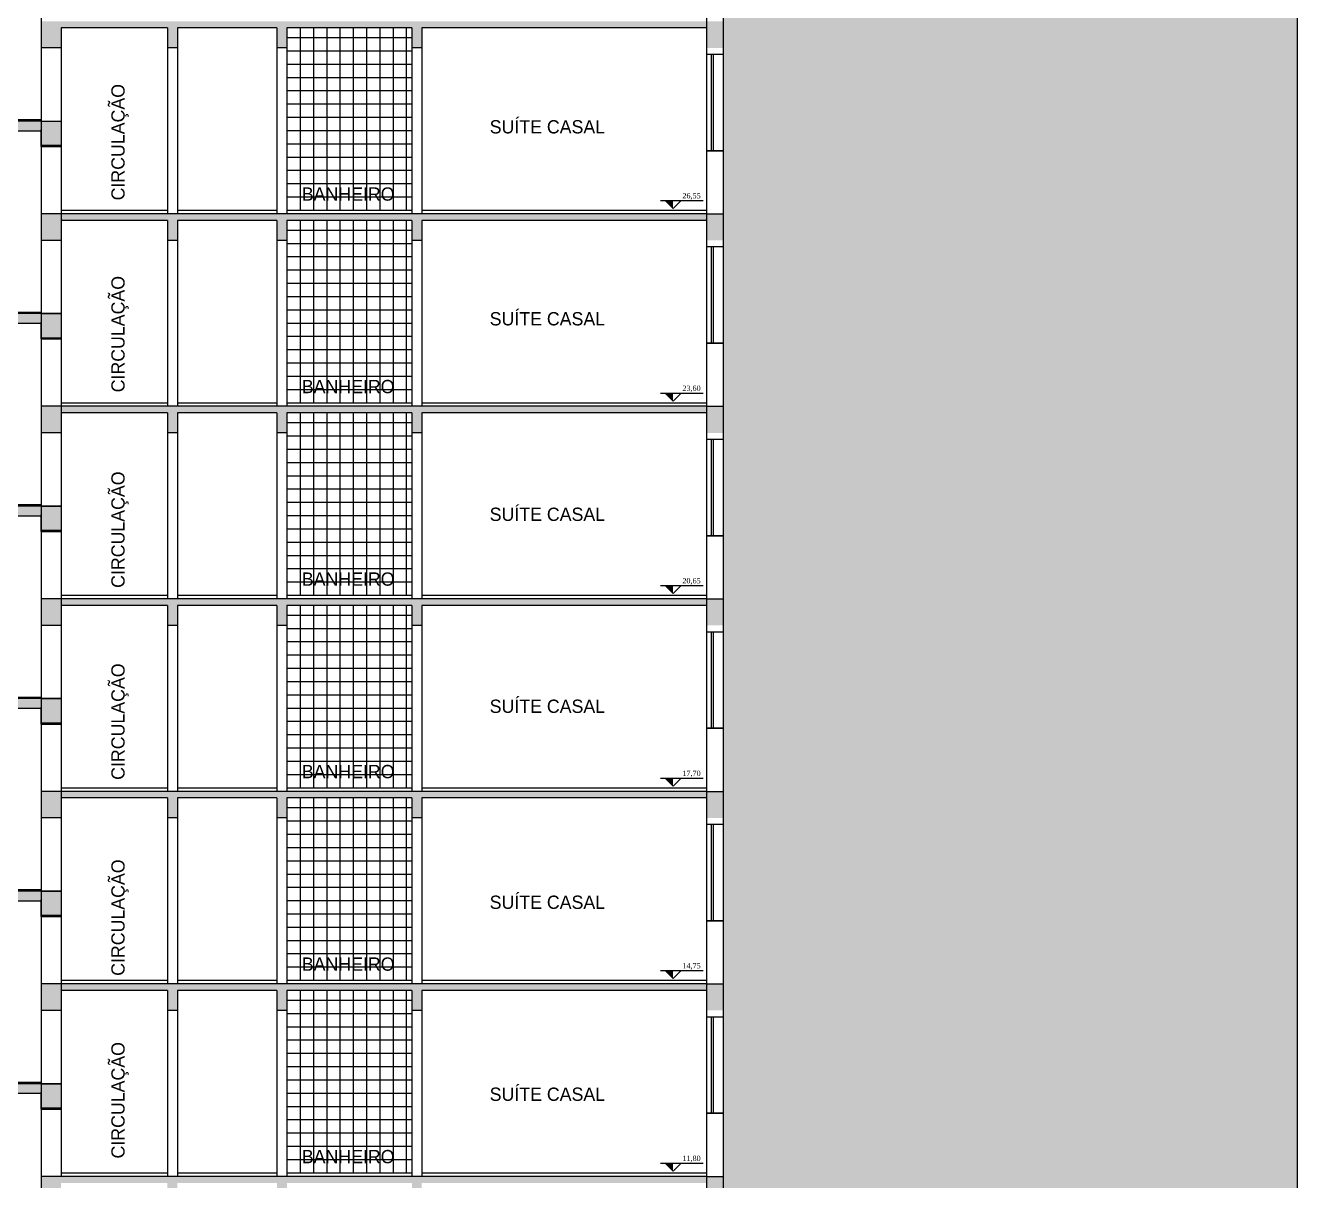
# Model space of a CAD drawing. Header units: millimetres. Extents: x 935 to 1399, y 512 to 900.
# Drawn here: x 1010.44 to 1029.61, y 725.81 to 743.21 of the extents above; entities that cross this region are included whole.
import ezdxf

# ---------------------------------------------------------------- set-up
doc = ezdxf.new("R2010")
doc.units = ezdxf.units.MM
for name, color, linetype in [('COR2', 2, 'Continuous'), ('MOBIL', 7, 'Continuous'), ('Parede', 6, 'Continuous')]:
    doc.layers.add(name, color=color, linetype=linetype)

msp = doc.modelspace()

# ---------------------------------------------------------------- hatches: boundary and pattern name
for color, points in [(254, [(1029.60803, 754.67964), (1020.95293, 754.67964), (1020.95293, 747.41804), (1020.95293, 747.34261), (1020.95293, 744.79747), (1020.95293, 744.21804), (1020.95293, 742.56804), (1020.95293, 741.31804), (1020.95293, 739.41804), (1020.95293, 738.41804), (1020.95293, 738.31804), (1029.60803, 738.31804)]), (3, [(1020.95293, 743.26804), (1020.70293, 743.26804), (1020.70293, 742.86804), (1020.95293, 742.86804)]), (3, [(1010.20102, 741.61444), (1010.67561, 741.61444), (1010.67561, 741.63261), (1010.67561, 741.76444), (1009.50749, 741.76444), (1009.50749, 741.58444), (1009.20749, 741.58444), (1009.20749, 741.40444), (1008.90749, 741.40444), (1008.90749, 741.22444), (1008.60749, 741.22444), (1008.60749, 741.04444), (1008.30749, 741.04444), (1008.30749, 740.86261), (1008.00749, 740.86261), (1008.00749, 740.68261), (1007.70929, 740.68261), (1007.70929, 740.50261), (1007.38749, 740.50261), (1007.38749, 740.35944), (1007.3965, 740.35944), (1007.3965, 740.34261), (1008.01005, 740.34261)]), (3, [(1010.67561, 741.38261), (1010.97561, 741.38261), (1010.97561, 741.76444), (1010.67561, 741.76444)]), (3, [(1020.95293, 740.36804), (1020.70293, 740.36804), (1020.70293, 739.96804), (1020.95293, 739.96804)]), (3, [(1010.20102, 738.71444), (1010.67561, 738.71444), (1010.67561, 738.86444), (1009.50749, 738.86444), (1009.50749, 738.68444), (1009.20749, 738.68444), (1009.20749, 738.50444), (1008.90749, 738.50444), (1008.90749, 738.32444), (1008.60749, 738.32444), (1008.60749, 738.14444), (1008.30749, 738.14444), (1008.30749, 737.96261), (1008.00749, 737.96261), (1008.00749, 737.78261), (1007.70929, 737.78261), (1007.70929, 737.60261), (1007.38749, 737.60261), (1007.38749, 737.45944), (1007.3965, 737.45944), (1007.3965, 737.44261), (1008.01005, 737.44261)]), (3, [(1010.67561, 738.48261), (1010.97561, 738.48261), (1010.97561, 738.86444), (1010.67561, 738.86444)]), (3, [(1020.95293, 737.46804), (1020.70293, 737.46804), (1020.70293, 737.06804), (1020.95293, 737.06804)]), (3, [(1010.20102, 735.81444), (1010.67561, 735.81444), (1010.67561, 735.96444), (1009.50749, 735.96444), (1009.50749, 735.78444), (1009.20749, 735.78444), (1009.20749, 735.60444), (1008.90749, 735.60444), (1008.90749, 735.42444), (1008.60749, 735.42444), (1008.60749, 735.24444), (1008.30749, 735.24444), (1008.30749, 735.06261), (1008.00749, 735.06261), (1008.00749, 734.88261), (1007.70929, 734.88261), (1007.70929, 734.70261), (1007.38749, 734.70261), (1007.38749, 734.55944), (1007.3965, 734.55944), (1007.3965, 734.54261), (1008.01005, 734.54261)]), (3, [(1010.67561, 735.58261), (1010.97561, 735.58261), (1010.97561, 735.96444), (1010.67561, 735.96444)]), (3, [(1020.95293, 734.56804), (1020.70293, 734.56804), (1020.70293, 734.16804), (1020.95293, 734.16804)]), (3, [(1009.20749, 732.70444), (1008.90749, 732.70444), (1008.90749, 732.52444), (1008.60749, 732.52444), (1008.60749, 732.34444), (1008.30749, 732.34444), (1008.30749, 732.16261), (1008.00749, 732.16261), (1008.00749, 731.98261), (1007.70929, 731.98261), (1007.70929, 731.80261), (1007.38749, 731.80261), (1007.38749, 731.65944), (1007.3965, 731.65944), (1007.3965, 731.64261), (1008.01005, 731.64261), (1010.20102, 732.91444), (1010.67561, 732.91444), (1010.67561, 733.06444), (1009.50749, 733.06444), (1009.50749, 732.88444), (1009.20749, 732.88444)]), (3, [(1010.67561, 732.68261), (1010.97561, 732.68261), (1010.97561, 733.06444), (1010.67561, 733.06444)]), (3, [(1010.97561, 731.66804), (1010.67561, 731.66804), (1010.67561, 731.26804), (1010.97561, 731.26804)]), (3, [(1020.95293, 731.66804), (1020.70293, 731.66804), (1020.70293, 731.26804), (1020.95293, 731.26804)]), (3, [(1010.20102, 730.01444), (1010.67561, 730.01444), (1010.67561, 730.16444), (1009.50749, 730.16444), (1009.50749, 729.98444), (1009.20749, 729.98444), (1009.20749, 729.80444), (1008.90749, 729.80444), (1008.90749, 729.62444), (1008.60749, 729.62444), (1008.60749, 729.44444), (1008.30749, 729.44444), (1008.30749, 729.26261), (1008.00749, 729.26261), (1008.00749, 729.08261), (1007.70929, 729.08261), (1007.70929, 728.90261), (1007.38749, 728.90261), (1007.38749, 728.75944), (1007.3965, 728.75944), (1007.3965, 728.74261), (1008.01005, 728.74261)]), (3, [(1010.67561, 729.78261), (1010.97561, 729.78261), (1010.97561, 730.16444), (1010.67561, 730.16444)]), (3, [(1010.97561, 728.76804), (1010.67561, 728.76804), (1010.67561, 728.36804), (1010.97561, 728.36804)]), (3, [(1020.95293, 728.76804), (1020.70293, 728.76804), (1020.70293, 728.36804), (1020.95293, 728.36804)]), (3, [(1010.20102, 727.11444), (1010.67561, 727.11444), (1010.67561, 727.26444), (1009.50749, 727.26444), (1009.50749, 727.08444), (1009.20749, 727.08444), (1009.20749, 726.90444), (1008.90749, 726.90444), (1008.90749, 726.72444), (1008.60749, 726.72444), (1008.60749, 726.54444), (1008.30749, 726.54444), (1008.30749, 726.36261), (1008.00749, 726.36261), (1008.00749, 726.18261), (1007.70929, 726.18261), (1007.70929, 726.00261), (1007.38749, 726.00261), (1007.38749, 725.85944), (1007.3965, 725.85944), (1007.3965, 725.84261), (1008.01005, 725.84261)]), (3, [(1010.67561, 726.88261), (1010.97561, 726.88261), (1010.97561, 727.26444), (1010.67561, 727.26444)]), (3, [(1020.95293, 725.86804), (1020.70293, 725.86804), (1020.70293, 725.46804), (1020.95293, 725.46804)])]:
    msp.add_hatch(color=color).paths.add_polyline_path(points)
h = msp.add_hatch(color=3)
h.paths.add_polyline_path([(1010.97561, 734.56804), (1010.67561, 734.56804), (1010.67561, 734.16804), (1010.97561, 734.16804)])
h.paths.add_polyline_path([(1010.97561, 737.46804), (1010.67561, 737.46804), (1010.67561, 737.06804), (1010.97561, 737.06804)])
h.paths.add_polyline_path([(1010.97561, 740.36804), (1010.67561, 740.36804), (1010.67561, 739.96804), (1010.97561, 739.96804)])
h.paths.add_polyline_path([(1010.97561, 743.26804), (1010.67561, 743.26804), (1010.67561, 742.86804), (1010.97561, 742.86804)])
h = msp.add_hatch(color=3)
h.paths.add_polyline_path([(1014.37793, 734.46804), (1016.26124, 734.46804), (1016.26124, 734.16804), (1016.41124, 734.16804), (1016.41124, 734.46804), (1020.70293, 734.46804), (1020.70293, 734.56804), (1016.41124, 734.56804), (1010.97561, 734.56804), (1010.97561, 734.46804), (1012.57793, 734.46804), (1012.57793, 734.16804), (1012.72793, 734.16804), (1012.72793, 734.46804), (1014.22793, 734.46804), (1014.22793, 734.16804), (1014.37793, 734.16804)])
h.paths.add_polyline_path([(1014.37793, 737.36804), (1016.26124, 737.36804), (1016.26124, 737.06804), (1016.41124, 737.06804), (1016.41124, 737.36804), (1020.70293, 737.36804), (1020.70293, 737.46804), (1016.41124, 737.46804), (1010.97561, 737.46804), (1010.97561, 737.36804), (1012.57793, 737.36804), (1012.57793, 737.06804), (1012.72793, 737.06804), (1012.72793, 737.36804), (1014.22793, 737.36804), (1014.22793, 737.06804), (1014.37793, 737.06804)])
h.paths.add_polyline_path([(1014.37793, 740.26804), (1016.26124, 740.26804), (1016.26124, 739.96804), (1016.41124, 739.96804), (1016.41124, 740.26804), (1020.70293, 740.26804), (1020.70293, 740.36804), (1016.41124, 740.36804), (1010.97561, 740.36804), (1010.97561, 740.26804), (1012.57793, 740.26804), (1012.57793, 739.96804), (1012.72793, 739.96804), (1012.72793, 740.26804), (1014.22793, 740.26804), (1014.22793, 739.96804), (1014.37793, 739.96804)])
h.paths.add_polyline_path([(1014.37793, 743.16804), (1016.26124, 743.16804), (1016.26124, 742.86804), (1016.41124, 742.86804), (1016.41124, 743.16804), (1020.70293, 743.16804), (1020.70293, 743.26804), (1016.41124, 743.26804), (1010.97561, 743.26804), (1010.97561, 743.16804), (1012.57793, 743.16804), (1012.57793, 742.86804), (1012.72793, 742.86804), (1012.72793, 743.16804), (1014.22793, 743.16804), (1014.22793, 742.86804), (1014.37793, 742.86804)])
h = msp.add_hatch(color=3)
h.paths.add_polyline_path([(1020.70293, 725.86804), (1016.41124, 725.86804), (1010.67561, 725.86804), (1010.67561, 725.46804), (1010.97561, 725.46804), (1010.97561, 725.76804), (1012.57793, 725.76804), (1012.57793, 725.46804), (1012.72793, 725.46804), (1012.72793, 725.76804), (1014.22793, 725.76804), (1014.22793, 725.46804), (1014.37793, 725.46804), (1014.37793, 725.76804), (1016.26124, 725.76804), (1016.26124, 725.46804), (1016.41124, 725.46804), (1016.41124, 725.76804), (1020.70293, 725.76804)])
h.paths.add_polyline_path([(1020.70293, 728.76804), (1016.41124, 728.76804), (1010.97561, 728.76804), (1010.97561, 728.66804), (1012.57793, 728.66804), (1012.57793, 728.36804), (1012.72793, 728.36804), (1012.72793, 728.66804), (1014.22793, 728.66804), (1014.22793, 728.36804), (1014.37793, 728.36804), (1014.37793, 728.66804), (1016.26124, 728.66804), (1016.26124, 728.36804), (1016.41124, 728.36804), (1016.41124, 728.66804), (1020.70293, 728.66804)])
h.paths.add_polyline_path([(1012.72793, 731.56804), (1014.22793, 731.56804), (1014.22793, 731.26804), (1014.37793, 731.26804), (1014.37793, 731.56804), (1016.26124, 731.56804), (1016.26124, 731.26804), (1016.41124, 731.26804), (1016.41124, 731.56804), (1020.70293, 731.56804), (1020.70293, 731.66804), (1016.41124, 731.66804), (1010.97561, 731.66804), (1010.97561, 731.56804), (1012.57793, 731.56804), (1012.57793, 731.26804), (1012.72793, 731.26804)])
at = {"layer": 'COR2', "ltscale": 0.05}
for points in [[(1020.19801, 740.56771), (1020.07801, 740.56771), (1020.19801, 740.44771)], [(1020.19801, 740.56771), (1020.07801, 740.56771), (1020.19801, 740.44771)], [(1020.19801, 737.66771), (1020.07801, 737.66771), (1020.19801, 737.54771)], [(1020.19801, 737.66771), (1020.07801, 737.66771), (1020.19801, 737.54771)], [(1020.19801, 734.76771), (1020.07801, 734.76771), (1020.19801, 734.64771)], [(1020.19801, 734.76771), (1020.07801, 734.76771), (1020.19801, 734.64771)], [(1020.19801, 731.86771), (1020.07801, 731.86771), (1020.19801, 731.74771)], [(1020.19801, 731.86771), (1020.07801, 731.86771), (1020.19801, 731.74771)], [(1020.19801, 728.96771), (1020.07801, 728.96771), (1020.19801, 728.84771)], [(1020.19801, 728.96771), (1020.07801, 728.96771), (1020.19801, 728.84771)], [(1020.19801, 726.06771), (1020.07801, 726.06771), (1020.19801, 725.94771)], [(1020.19801, 726.06771), (1020.07801, 726.06771), (1020.19801, 725.94771)]]:
    msp.add_hatch(color=256, dxfattribs=at).paths.add_polyline_path(points)
at = {"layer": 'MOBIL'}
for points in [[(1029.60803, 738.31804), (1020.95293, 738.31804), (1020.95293, 736.26804), (1020.95293, 735.51804), (1020.95293, 733.11804), (1020.95293, 732.61804), (1020.95293, 729.96804), (1020.95293, 729.71804), (1020.95293, 725.86804), (1029.60803, 725.86804)], [(1029.60803, 725.86804), (1020.95293, 725.86804), (1020.95293, 722.96804), (1020.95293, 720.06804), (1020.95293, 718.11804), (1029.60803, 718.11804)]]:
    msp.add_hatch(color=254, dxfattribs=at).paths.add_polyline_path(points)

# ---------------------------------------------------------------- linework, layer by layer
at = {"color": 254}
msp.add_line((1029.60803, 708.95004), (1029.60803, 754.67964), dxfattribs=at)
at = {"color": 6}
for p, q in [((1020.95293, 746.16804), (1020.95293, 742.56804)), ((1020.70293, 746.06804), (1020.70293, 742.56804)), ((1010.67561, 744.51444), (1010.67561, 741.76444)), ((1010.67561, 744.51444), (1010.67561, 741.76444)), ((1020.95293, 743.26804), (1020.95293, 739.41804)), ((1012.57793, 743.16804), (1010.97561, 743.16804)), ((1012.57793, 743.16804), (1010.97561, 743.16804)), ((1012.57793, 743.16804), (1010.97561, 743.16804)), ((1012.57793, 743.16804), (1010.97561, 743.16804)), ((1012.57793, 743.16804), (1010.97561, 743.16804)), ((1010.97561, 743.16804), (1010.97561, 725.86804)), ((1010.97561, 743.16804), (1010.97561, 725.86804)), ((1012.57793, 743.16804), (1012.57793, 740.36804)), ((1014.22793, 743.16804), (1012.72793, 743.16804)), ((1014.22793, 743.16804), (1012.72793, 743.16804)), ((1014.22793, 743.16804), (1012.72793, 743.16804)), ((1014.22793, 743.16804), (1012.72793, 743.16804)), ((1012.72793, 743.16804), (1012.72793, 740.36804)), ((1014.22793, 743.16804), (1012.72793, 743.16804)), ((1014.22793, 743.16804), (1014.22793, 740.36804)), ((1016.26124, 743.16804), (1014.37793, 743.16804)), ((1016.26124, 743.16804), (1014.37793, 743.16804)), ((1016.26124, 743.16804), (1014.37793, 743.16804)), ((1016.26124, 743.16804), (1014.37793, 743.16804)), ((1014.37793, 743.16804), (1014.37793, 740.36804)), ((1016.26124, 743.16804), (1014.37793, 743.16804)), ((1016.26124, 743.16804), (1016.26124, 740.36804)), ((1020.70293, 743.16804), (1016.41124, 743.16804)), ((1020.70293, 743.16804), (1016.41124, 743.16804)), ((1020.70293, 743.16804), (1016.41124, 743.16804)), ((1020.70293, 743.16804), (1016.41124, 743.16804)), ((1020.70293, 743.16804), (1016.41124, 743.16804)), ((1016.41124, 743.16804), (1016.41124, 740.36804)), ((1020.70293, 743.16804), (1020.70293, 739.41804)), ((1010.97561, 742.86804), (1010.67561, 742.86804)), ((1012.72793, 742.86804), (1012.57793, 742.86804)), ((1014.37793, 742.86804), (1014.22793, 742.86804)), ((1016.41124, 742.86804), (1016.26124, 742.86804)), ((1010.67561, 741.61444), (1010.67561, 738.86444)), ((1010.67561, 741.61444), (1010.67561, 738.86444)), ((1020.70293, 741.31804), (1020.95293, 741.31804)), ((1020.70293, 740.36804), (1010.67561, 740.36804)), ((1020.70293, 740.36804), (1010.67561, 740.36804)), ((1016.26124, 740.36804), (1010.67561, 740.36804)), ((1020.70293, 740.36804), (1010.97561, 740.36804)), ((1020.70293, 740.36804), (1016.41124, 740.36804)), ((1020.70293, 740.36804), (1020.95293, 740.36804)), ((1020.95293, 740.36804), (1020.95293, 736.26804)), ((1012.57793, 740.26804), (1010.97561, 740.26804)), ((1012.57793, 740.26804), (1010.97561, 740.26804)), ((1012.57793, 740.26804), (1010.97561, 740.26804)), ((1012.57793, 740.26804), (1010.97561, 740.26804)), ((1012.57793, 740.26804), (1010.97561, 740.26804)), ((1012.57793, 740.26804), (1012.57793, 737.46804)), ((1014.22793, 740.26804), (1012.72793, 740.26804)), ((1014.22793, 740.26804), (1012.72793, 740.26804)), ((1014.22793, 740.26804), (1012.72793, 740.26804)), ((1014.22793, 740.26804), (1012.72793, 740.26804)), ((1012.72793, 740.26804), (1012.72793, 737.46804)), ((1014.22793, 740.26804), (1012.72793, 740.26804)), ((1014.22793, 740.26804), (1014.22793, 737.46804)), ((1016.26124, 740.26804), (1014.37793, 740.26804)), ((1016.26124, 740.26804), (1014.37793, 740.26804)), ((1016.26124, 740.26804), (1014.37793, 740.26804)), ((1016.26124, 740.26804), (1014.37793, 740.26804)), ((1014.37793, 740.26804), (1014.37793, 737.46804)), ((1016.26124, 740.26804), (1014.37793, 740.26804)), ((1016.26124, 740.26804), (1016.26124, 737.46804)), ((1020.70293, 740.26804), (1016.41124, 740.26804)), ((1020.70293, 740.26804), (1016.41124, 740.26804)), ((1020.70293, 740.26804), (1016.41124, 740.26804)), ((1020.70293, 740.26804), (1016.41124, 740.26804)), ((1020.70293, 740.26804), (1016.41124, 740.26804)), ((1016.41124, 740.26804), (1016.41124, 737.46804)), ((1020.70293, 740.26804), (1020.70293, 736.26804)), ((1010.97561, 739.96804), (1010.67561, 739.96804)), ((1012.72793, 739.96804), (1012.57793, 739.96804)), ((1014.37793, 739.96804), (1014.22793, 739.96804)), ((1016.41124, 739.96804), (1016.26124, 739.96804)), ((1010.67561, 738.71444), (1010.67561, 735.96444)), ((1010.67561, 738.71444), (1010.67561, 735.96444)), ((1020.70293, 738.41804), (1020.95293, 738.41804)), ((1020.70293, 737.46804), (1010.67561, 737.46804)), ((1020.70293, 737.46804), (1010.67561, 737.46804)), ((1016.26124, 737.46804), (1010.67561, 737.46804)), ((1020.70293, 737.46804), (1010.97561, 737.46804)), ((1020.70293, 737.46804), (1016.41124, 737.46804)), ((1020.70293, 737.46804), (1020.95293, 737.46804)), ((1020.95293, 737.46804), (1020.95293, 733.11804)), ((1012.57793, 737.36804), (1010.97561, 737.36804)), ((1012.57793, 737.36804), (1010.97561, 737.36804)), ((1012.57793, 737.36804), (1010.97561, 737.36804)), ((1012.57793, 737.36804), (1010.97561, 737.36804)), ((1012.57793, 737.36804), (1010.97561, 737.36804)), ((1012.57793, 737.36804), (1012.57793, 734.56804)), ((1014.22793, 737.36804), (1012.72793, 737.36804)), ((1014.22793, 737.36804), (1012.72793, 737.36804)), ((1014.22793, 737.36804), (1012.72793, 737.36804)), ((1014.22793, 737.36804), (1012.72793, 737.36804)), ((1012.72793, 737.36804), (1012.72793, 734.56804)), ((1014.22793, 737.36804), (1012.72793, 737.36804)), ((1014.22793, 737.36804), (1014.22793, 734.56804)), ((1016.26124, 737.36804), (1014.37793, 737.36804)), ((1016.26124, 737.36804), (1014.37793, 737.36804)), ((1016.26124, 737.36804), (1014.37793, 737.36804)), ((1016.26124, 737.36804), (1014.37793, 737.36804)), ((1014.37793, 737.36804), (1014.37793, 734.56804)), ((1016.26124, 737.36804), (1014.37793, 737.36804)), ((1016.26124, 737.36804), (1016.26124, 734.56804)), ((1020.70293, 737.36804), (1016.41124, 737.36804)), ((1020.70293, 737.36804), (1016.41124, 737.36804)), ((1020.70293, 737.36804), (1016.41124, 737.36804)), ((1020.70293, 737.36804), (1016.41124, 737.36804)), ((1020.70293, 737.36804), (1016.41124, 737.36804)), ((1016.41124, 737.36804), (1016.41124, 734.56804)), ((1020.70293, 737.36804), (1020.70293, 732.61804)), ((1010.97561, 737.06804), (1010.67561, 737.06804)), ((1012.72793, 737.06804), (1012.57793, 737.06804)), ((1014.37793, 737.06804), (1014.22793, 737.06804)), ((1016.41124, 737.06804), (1016.26124, 737.06804)), ((1010.67561, 735.81444), (1010.67561, 733.06444)), ((1010.67561, 735.81444), (1010.67561, 733.06444)), ((1020.70293, 735.51804), (1020.95293, 735.51804)), ((1020.70293, 734.56804), (1010.67561, 734.56804)), ((1020.70293, 734.56804), (1010.67561, 734.56804)), ((1016.26124, 734.56804), (1010.67561, 734.56804)), ((1020.70293, 734.56804), (1010.97561, 734.56804)), ((1012.57793, 734.46804), (1010.97561, 734.46804)), ((1012.57793, 734.46804), (1010.97561, 734.46804)), ((1012.57793, 734.46804), (1010.97561, 734.46804)), ((1012.57793, 734.46804), (1010.97561, 734.46804)), ((1012.57793, 734.46804), (1010.97561, 734.46804)), ((1012.57793, 734.46804), (1012.57793, 731.66804)), ((1014.22793, 734.46804), (1012.72793, 734.46804)), ((1014.22793, 734.46804), (1012.72793, 734.46804)), ((1014.22793, 734.46804), (1012.72793, 734.46804)), ((1014.22793, 734.46804), (1012.72793, 734.46804)), ((1012.72793, 734.46804), (1012.72793, 731.66804)), ((1014.22793, 734.46804), (1012.72793, 734.46804)), ((1014.22793, 734.46804), (1014.22793, 731.66804)), ((1016.26124, 734.46804), (1014.37793, 734.46804)), ((1016.26124, 734.46804), (1014.37793, 734.46804)), ((1016.26124, 734.46804), (1014.37793, 734.46804)), ((1016.26124, 734.46804), (1014.37793, 734.46804)), ((1014.37793, 734.46804), (1014.37793, 731.66804)), ((1016.26124, 734.46804), (1014.37793, 734.46804)), ((1016.26124, 734.46804), (1016.26124, 731.66804)), ((1020.70293, 734.56804), (1016.41124, 734.56804)), ((1020.70293, 734.46804), (1016.41124, 734.46804)), ((1020.70293, 734.46804), (1016.41124, 734.46804)), ((1020.70293, 734.46804), (1016.41124, 734.46804)), ((1020.70293, 734.46804), (1016.41124, 734.46804)), ((1020.70293, 734.46804), (1016.41124, 734.46804)), ((1016.41124, 734.46804), (1016.41124, 731.66804)), ((1020.70293, 734.56804), (1020.95293, 734.56804)), ((1020.70293, 734.46804), (1020.70293, 729.96804)), ((1020.95293, 734.56804), (1020.95293, 729.96804)), ((1010.97561, 734.16804), (1010.67561, 734.16804)), ((1012.72793, 734.16804), (1012.57793, 734.16804)), ((1014.37793, 734.16804), (1014.22793, 734.16804)), ((1016.41124, 734.16804), (1016.26124, 734.16804)), ((1010.67561, 732.91444), (1010.67561, 730.16444)), ((1010.67561, 732.91444), (1010.67561, 730.16444)), ((1020.70293, 732.61804), (1020.95293, 732.61804)), ((1020.70293, 731.66804), (1010.67561, 731.66804)), ((1020.70293, 731.66804), (1010.67561, 731.66804)), ((1016.26124, 731.66804), (1010.67561, 731.66804)), ((1020.70293, 731.66804), (1010.97561, 731.66804)), ((1012.57793, 731.56804), (1010.97561, 731.56804)), ((1012.57793, 731.56804), (1010.97561, 731.56804)), ((1012.57793, 731.56804), (1010.97561, 731.56804)), ((1012.57793, 731.56804), (1010.97561, 731.56804)), ((1012.57793, 731.56804), (1010.97561, 731.56804)), ((1012.57793, 731.56804), (1012.57793, 728.76804)), ((1014.22793, 731.56804), (1012.72793, 731.56804)), ((1014.22793, 731.56804), (1012.72793, 731.56804)), ((1014.22793, 731.56804), (1012.72793, 731.56804)), ((1014.22793, 731.56804), (1012.72793, 731.56804)), ((1012.72793, 731.56804), (1012.72793, 728.76804)), ((1014.22793, 731.56804), (1012.72793, 731.56804)), ((1014.22793, 731.56804), (1014.22793, 728.76804)), ((1016.26124, 731.56804), (1014.37793, 731.56804)), ((1016.26124, 731.56804), (1014.37793, 731.56804)), ((1016.26124, 731.56804), (1014.37793, 731.56804)), ((1016.26124, 731.56804), (1014.37793, 731.56804)), ((1014.37793, 731.56804), (1014.37793, 728.76804)), ((1016.26124, 731.56804), (1014.37793, 731.56804)), ((1016.26124, 731.56804), (1016.26124, 728.76804)), ((1020.70293, 731.66804), (1016.41124, 731.66804)), ((1020.70293, 731.56804), (1016.41124, 731.56804)), ((1020.70293, 731.56804), (1016.41124, 731.56804)), ((1020.70293, 731.56804), (1016.41124, 731.56804)), ((1020.70293, 731.56804), (1016.41124, 731.56804)), ((1020.70293, 731.56804), (1016.41124, 731.56804)), ((1016.41124, 731.56804), (1016.41124, 728.76804)), ((1020.70293, 731.66804), (1020.95293, 731.66804)), ((1020.70293, 731.56804), (1020.70293, 725.91804)), ((1020.95293, 731.66804), (1020.95293, 725.86804)), ((1010.97561, 731.26804), (1010.67561, 731.26804)), ((1012.72793, 731.26804), (1012.57793, 731.26804)), ((1014.37793, 731.26804), (1014.22793, 731.26804)), ((1016.41124, 731.26804), (1016.26124, 731.26804)), ((1010.67561, 730.01444), (1010.67561, 727.26444)), ((1010.67561, 730.01444), (1010.67561, 727.26444)), ((1020.70293, 729.71804), (1020.95293, 729.71804)), ((1020.70293, 728.76804), (1010.67561, 728.76804)), ((1020.70293, 728.76804), (1010.67561, 728.76804)), ((1016.26124, 728.76804), (1010.67561, 728.76804)), ((1020.70293, 728.76804), (1010.97561, 728.76804)), ((1012.57793, 728.66804), (1010.97561, 728.66804)), ((1012.57793, 728.66804), (1010.97561, 728.66804)), ((1012.57793, 728.66804), (1010.97561, 728.66804)), ((1012.57793, 728.66804), (1010.97561, 728.66804)), ((1012.57793, 728.66804), (1010.97561, 728.66804)), ((1012.57793, 728.66804), (1012.57793, 725.86804)), ((1014.22793, 728.66804), (1012.72793, 728.66804)), ((1014.22793, 728.66804), (1012.72793, 728.66804)), ((1014.22793, 728.66804), (1012.72793, 728.66804)), ((1014.22793, 728.66804), (1012.72793, 728.66804)), ((1012.72793, 728.66804), (1012.72793, 725.86804)), ((1014.22793, 728.66804), (1012.72793, 728.66804)), ((1014.22793, 728.66804), (1014.22793, 725.86804)), ((1016.26124, 728.66804), (1014.37793, 728.66804)), ((1016.26124, 728.66804), (1014.37793, 728.66804)), ((1016.26124, 728.66804), (1014.37793, 728.66804)), ((1016.26124, 728.66804), (1014.37793, 728.66804)), ((1014.37793, 728.66804), (1014.37793, 725.86804)), ((1016.26124, 728.66804), (1014.37793, 728.66804)), ((1016.26124, 728.66804), (1016.26124, 725.86804)), ((1020.70293, 728.76804), (1016.41124, 728.76804)), ((1020.70293, 728.66804), (1016.41124, 728.66804)), ((1020.70293, 728.66804), (1016.41124, 728.66804)), ((1020.70293, 728.66804), (1016.41124, 728.66804)), ((1020.70293, 728.66804), (1016.41124, 728.66804)), ((1020.70293, 728.66804), (1016.41124, 728.66804)), ((1016.41124, 728.66804), (1016.41124, 725.86804)), ((1020.70293, 728.76804), (1020.95293, 728.76804)), ((1010.97561, 728.36804), (1010.67561, 728.36804)), ((1012.72793, 728.36804), (1012.57793, 728.36804)), ((1014.37793, 728.36804), (1014.22793, 728.36804)), ((1016.41124, 728.36804), (1016.26124, 728.36804)), ((1010.67561, 727.11444), (1010.67561, 724.36444)), ((1010.67561, 727.11444), (1010.67561, 724.36444)), ((1020.70293, 726.81804), (1020.95293, 726.81804)), ((1020.70293, 726.46804), (1020.70293, 723.01804)), ((1020.95293, 726.46804), (1020.95293, 722.96804)), ((1020.70293, 725.86804), (1010.67561, 725.86804)), ((1020.70293, 725.86804), (1010.67561, 725.86804)), ((1016.26124, 725.86804), (1010.67561, 725.86804)), ((1020.70293, 725.86804), (1010.97561, 725.86804)), ((1020.70293, 725.86804), (1016.41124, 725.86804)), ((1020.70293, 725.86804), (1020.95293, 725.86804))]:
    msp.add_line(p, q, dxfattribs=at)
at = {"color": 1}
for p, q in [((1014.57793, 743.16804), (1014.57793, 740.41804)), ((1014.77793, 743.16804), (1014.77793, 740.41804)), ((1014.97793, 743.16804), (1014.97793, 740.41804)), ((1015.17793, 743.16804), (1015.17793, 740.41804)), ((1015.37793, 743.16804), (1015.37793, 740.41804)), ((1015.57793, 743.16804), (1015.57793, 740.41804)), ((1015.77793, 743.16804), (1015.77793, 740.41804)), ((1015.97793, 743.16804), (1015.97793, 740.41804)), ((1016.17793, 743.16804), (1016.17793, 740.41804)), ((1016.26124, 743.01804), (1014.37793, 743.01804)), ((1016.26124, 742.81804), (1014.37793, 742.81804)), ((1020.70293, 742.76804), (1020.70293, 741.31804)), ((1020.95293, 742.76804), (1020.95293, 741.31804)), ((1016.26124, 742.61804), (1014.37793, 742.61804)), ((1016.26124, 742.41804), (1014.37793, 742.41804)), ((1016.26124, 742.21804), (1014.37793, 742.21804)), ((1016.26124, 742.01804), (1014.37793, 742.01804)), ((1016.26124, 741.81804), (1014.37793, 741.81804)), ((1016.26124, 741.61804), (1014.37793, 741.61804)), ((1016.26124, 741.41804), (1014.37793, 741.41804)), ((1020.95293, 741.31804), (1020.70293, 741.31804)), ((1020.95293, 741.31804), (1020.70293, 741.31804)), ((1020.95293, 741.31804), (1020.70293, 741.31804)), ((1020.95293, 741.31804), (1020.70293, 741.31804)), ((1020.95293, 741.31804), (1020.70293, 741.31804)), ((1020.95293, 741.31804), (1020.70293, 741.31804)), ((1020.95293, 741.31804), (1020.70293, 741.31804)), ((1020.95293, 741.31804), (1020.70293, 741.31804)), ((1020.95293, 741.31804), (1020.70293, 741.31804)), ((1016.26124, 741.21804), (1014.37793, 741.21804)), ((1016.26124, 741.01804), (1014.37793, 741.01804)), ((1016.26124, 740.81804), (1014.37793, 740.81804)), ((1016.26124, 740.61804), (1014.37793, 740.61804)), ((1012.57793, 740.41804), (1010.97561, 740.41804)), ((1012.57793, 740.41804), (1010.97561, 740.41804)), ((1012.57793, 740.41804), (1010.97561, 740.41804)), ((1012.57793, 740.41804), (1010.97561, 740.41804)), ((1012.57793, 740.41804), (1010.97561, 740.41804)), ((1014.22793, 740.41804), (1012.72793, 740.41804)), ((1014.22793, 740.41804), (1012.72793, 740.41804)), ((1014.22793, 740.41804), (1012.72793, 740.41804)), ((1014.22793, 740.41804), (1012.72793, 740.41804)), ((1014.22793, 740.41804), (1012.72793, 740.41804)), ((1016.26124, 740.41804), (1014.37793, 740.41804)), ((1016.26124, 740.41804), (1014.37793, 740.41804)), ((1016.26124, 740.41804), (1014.37793, 740.41804)), ((1016.26124, 740.41804), (1014.37793, 740.41804)), ((1016.26124, 740.41804), (1014.37793, 740.41804)), ((1020.70293, 740.41804), (1016.41124, 740.41804)), ((1020.70293, 740.41804), (1016.41124, 740.41804)), ((1020.70293, 740.41804), (1016.41124, 740.41804)), ((1020.70293, 740.41804), (1016.41124, 740.41804)), ((1020.70293, 740.41804), (1016.41124, 740.41804)), ((1014.57793, 740.26804), (1014.57793, 737.51804)), ((1014.77793, 740.26804), (1014.77793, 737.51804)), ((1014.97793, 740.26804), (1014.97793, 737.51804)), ((1015.17793, 740.26804), (1015.17793, 737.51804)), ((1015.37793, 740.26804), (1015.37793, 737.51804)), ((1015.57793, 740.26804), (1015.57793, 737.51804)), ((1015.77793, 740.26804), (1015.77793, 737.51804)), ((1015.97793, 740.26804), (1015.97793, 737.51804)), ((1016.17793, 740.26804), (1016.17793, 737.51804)), ((1016.26124, 740.11804), (1014.37793, 740.11804)), ((1016.26124, 739.91804), (1014.37793, 739.91804)), ((1020.70293, 739.86804), (1020.70293, 738.41804)), ((1020.95293, 739.86804), (1020.95293, 738.41804)), ((1016.26124, 739.71804), (1014.37793, 739.71804)), ((1016.26124, 739.51804), (1014.37793, 739.51804)), ((1016.26124, 739.31804), (1014.37793, 739.31804)), ((1016.26124, 739.11804), (1014.37793, 739.11804)), ((1016.26124, 738.91804), (1014.37793, 738.91804)), ((1016.26124, 738.71804), (1014.37793, 738.71804)), ((1016.26124, 738.51804), (1014.37793, 738.51804)), ((1020.95293, 738.41804), (1020.70293, 738.41804)), ((1020.95293, 738.41804), (1020.70293, 738.41804)), ((1020.95293, 738.41804), (1020.70293, 738.41804)), ((1020.95293, 738.41804), (1020.70293, 738.41804)), ((1020.95293, 738.41804), (1020.70293, 738.41804)), ((1020.95293, 738.41804), (1020.70293, 738.41804)), ((1020.95293, 738.41804), (1020.70293, 738.41804)), ((1020.95293, 738.41804), (1020.70293, 738.41804)), ((1016.26124, 738.31804), (1014.37793, 738.31804)), ((1016.26124, 738.11804), (1014.37793, 738.11804)), ((1016.26124, 737.91804), (1014.37793, 737.91804)), ((1016.26124, 737.71804), (1014.37793, 737.71804)), ((1012.57793, 737.51804), (1010.97561, 737.51804)), ((1012.57793, 737.51804), (1010.97561, 737.51804)), ((1012.57793, 737.51804), (1010.97561, 737.51804)), ((1012.57793, 737.51804), (1010.97561, 737.51804)), ((1012.57793, 737.51804), (1010.97561, 737.51804)), ((1014.22793, 737.51804), (1012.72793, 737.51804)), ((1014.22793, 737.51804), (1012.72793, 737.51804)), ((1014.22793, 737.51804), (1012.72793, 737.51804)), ((1014.22793, 737.51804), (1012.72793, 737.51804)), ((1014.22793, 737.51804), (1012.72793, 737.51804)), ((1016.26124, 737.51804), (1014.37793, 737.51804)), ((1016.26124, 737.51804), (1014.37793, 737.51804)), ((1016.26124, 737.51804), (1014.37793, 737.51804)), ((1016.26124, 737.51804), (1014.37793, 737.51804)), ((1016.26124, 737.51804), (1014.37793, 737.51804)), ((1020.70293, 737.51804), (1016.41124, 737.51804)), ((1020.70293, 737.51804), (1016.41124, 737.51804)), ((1020.70293, 737.51804), (1016.41124, 737.51804)), ((1020.70293, 737.51804), (1016.41124, 737.51804)), ((1020.70293, 737.51804), (1016.41124, 737.51804)), ((1014.57793, 737.36804), (1014.57793, 734.61804)), ((1014.77793, 737.36804), (1014.77793, 734.61804)), ((1014.97793, 737.36804), (1014.97793, 734.61804)), ((1015.17793, 737.36804), (1015.17793, 734.61804)), ((1015.37793, 737.36804), (1015.37793, 734.61804)), ((1015.57793, 737.36804), (1015.57793, 734.61804)), ((1015.77793, 737.36804), (1015.77793, 734.61804)), ((1015.97793, 737.36804), (1015.97793, 734.61804)), ((1016.17793, 737.36804), (1016.17793, 734.61804)), ((1016.26124, 737.21804), (1014.37793, 737.21804)), ((1016.26124, 737.01804), (1014.37793, 737.01804)), ((1020.70293, 736.96804), (1020.70293, 735.51804)), ((1020.95293, 736.96804), (1020.95293, 735.51804)), ((1016.26124, 736.81804), (1014.37793, 736.81804)), ((1016.26124, 736.61804), (1014.37793, 736.61804)), ((1016.26124, 736.41804), (1014.37793, 736.41804)), ((1016.26124, 736.21804), (1014.37793, 736.21804)), ((1016.26124, 736.01804), (1014.37793, 736.01804)), ((1016.26124, 735.81804), (1014.37793, 735.81804)), ((1016.26124, 735.61804), (1014.37793, 735.61804)), ((1016.26124, 735.41804), (1014.37793, 735.41804)), ((1020.95293, 735.51804), (1020.70293, 735.51804)), ((1020.95293, 735.51804), (1020.70293, 735.51804)), ((1020.95293, 735.51804), (1020.70293, 735.51804)), ((1020.95293, 735.51804), (1020.70293, 735.51804)), ((1020.95293, 735.51804), (1020.70293, 735.51804)), ((1020.95293, 735.51804), (1020.70293, 735.51804)), ((1020.95293, 735.51804), (1020.70293, 735.51804)), ((1016.26124, 735.21804), (1014.37793, 735.21804)), ((1016.26124, 735.01804), (1014.37793, 735.01804)), ((1016.26124, 734.81804), (1014.37793, 734.81804)), ((1012.57793, 734.61804), (1010.97561, 734.61804)), ((1012.57793, 734.61804), (1010.97561, 734.61804)), ((1012.57793, 734.61804), (1010.97561, 734.61804)), ((1012.57793, 734.61804), (1010.97561, 734.61804)), ((1012.57793, 734.61804), (1010.97561, 734.61804)), ((1014.22793, 734.61804), (1012.72793, 734.61804)), ((1014.22793, 734.61804), (1012.72793, 734.61804)), ((1014.22793, 734.61804), (1012.72793, 734.61804)), ((1014.22793, 734.61804), (1012.72793, 734.61804)), ((1014.22793, 734.61804), (1012.72793, 734.61804)), ((1016.26124, 734.61804), (1014.37793, 734.61804)), ((1016.26124, 734.61804), (1014.37793, 734.61804)), ((1016.26124, 734.61804), (1014.37793, 734.61804)), ((1016.26124, 734.61804), (1014.37793, 734.61804)), ((1016.26124, 734.61804), (1014.37793, 734.61804)), ((1020.70293, 734.61804), (1016.41124, 734.61804)), ((1020.70293, 734.61804), (1016.41124, 734.61804)), ((1020.70293, 734.61804), (1016.41124, 734.61804)), ((1020.70293, 734.61804), (1016.41124, 734.61804)), ((1020.70293, 734.61804), (1016.41124, 734.61804)), ((1014.57793, 734.46804), (1014.57793, 731.71804)), ((1014.77793, 734.46804), (1014.77793, 731.71804)), ((1014.97793, 734.46804), (1014.97793, 731.71804)), ((1015.17793, 734.46804), (1015.17793, 731.71804)), ((1015.37793, 734.46804), (1015.37793, 731.71804)), ((1015.57793, 734.46804), (1015.57793, 731.71804)), ((1015.77793, 734.46804), (1015.77793, 731.71804)), ((1015.97793, 734.46804), (1015.97793, 731.71804)), ((1016.17793, 734.46804), (1016.17793, 731.71804)), ((1016.26124, 734.31804), (1014.37793, 734.31804)), ((1016.26124, 734.11804), (1014.37793, 734.11804)), ((1020.70293, 734.06804), (1020.70293, 732.61804)), ((1020.95293, 734.06804), (1020.95293, 732.61804)), ((1016.26124, 733.91804), (1014.37793, 733.91804)), ((1016.26124, 733.71804), (1014.37793, 733.71804)), ((1016.26124, 733.51804), (1014.37793, 733.51804)), ((1016.26124, 733.31804), (1014.37793, 733.31804)), ((1016.26124, 733.11804), (1014.37793, 733.11804)), ((1016.26124, 732.91804), (1014.37793, 732.91804)), ((1016.26124, 732.71804), (1014.37793, 732.71804)), ((1016.26124, 732.51804), (1014.37793, 732.51804)), ((1020.95293, 732.61804), (1020.70293, 732.61804)), ((1020.95293, 732.61804), (1020.70293, 732.61804)), ((1020.95293, 732.61804), (1020.70293, 732.61804)), ((1020.95293, 732.61804), (1020.70293, 732.61804)), ((1020.95293, 732.61804), (1020.70293, 732.61804)), ((1020.95293, 732.61804), (1020.70293, 732.61804)), ((1016.26124, 732.31804), (1014.37793, 732.31804)), ((1016.26124, 732.11804), (1014.37793, 732.11804)), ((1016.26124, 731.91804), (1014.37793, 731.91804)), ((1012.57793, 731.71804), (1010.97561, 731.71804)), ((1012.57793, 731.71804), (1010.97561, 731.71804)), ((1012.57793, 731.71804), (1010.97561, 731.71804)), ((1012.57793, 731.71804), (1010.97561, 731.71804)), ((1012.57793, 731.71804), (1010.97561, 731.71804)), ((1014.22793, 731.71804), (1012.72793, 731.71804)), ((1014.22793, 731.71804), (1012.72793, 731.71804)), ((1014.22793, 731.71804), (1012.72793, 731.71804)), ((1014.22793, 731.71804), (1012.72793, 731.71804)), ((1014.22793, 731.71804), (1012.72793, 731.71804)), ((1016.26124, 731.71804), (1014.37793, 731.71804)), ((1016.26124, 731.71804), (1014.37793, 731.71804)), ((1016.26124, 731.71804), (1014.37793, 731.71804)), ((1016.26124, 731.71804), (1014.37793, 731.71804)), ((1016.26124, 731.71804), (1014.37793, 731.71804)), ((1020.70293, 731.71804), (1016.41124, 731.71804)), ((1020.70293, 731.71804), (1016.41124, 731.71804)), ((1020.70293, 731.71804), (1016.41124, 731.71804)), ((1020.70293, 731.71804), (1016.41124, 731.71804)), ((1020.70293, 731.71804), (1016.41124, 731.71804)), ((1014.57793, 731.56804), (1014.57793, 728.81804)), ((1014.77793, 731.56804), (1014.77793, 728.81804)), ((1014.97793, 731.56804), (1014.97793, 728.81804)), ((1015.17793, 731.56804), (1015.17793, 728.81804)), ((1015.37793, 731.56804), (1015.37793, 728.81804)), ((1015.57793, 731.56804), (1015.57793, 728.81804)), ((1015.77793, 731.56804), (1015.77793, 728.81804)), ((1015.97793, 731.56804), (1015.97793, 728.81804)), ((1016.17793, 731.56804), (1016.17793, 728.81804)), ((1016.26124, 731.41804), (1014.37793, 731.41804)), ((1016.26124, 731.21804), (1014.37793, 731.21804)), ((1020.70293, 731.16804), (1020.70293, 729.71804)), ((1020.95293, 731.16804), (1020.95293, 729.71804)), ((1016.26124, 731.01804), (1014.37793, 731.01804)), ((1016.26124, 730.81804), (1014.37793, 730.81804)), ((1016.26124, 730.61804), (1014.37793, 730.61804)), ((1016.26124, 730.41804), (1014.37793, 730.41804)), ((1016.26124, 730.21804), (1014.37793, 730.21804)), ((1016.26124, 730.01804), (1014.37793, 730.01804)), ((1016.26124, 729.81804), (1014.37793, 729.81804)), ((1016.26124, 729.61804), (1014.37793, 729.61804)), ((1020.95293, 729.71804), (1020.70293, 729.71804)), ((1020.95293, 729.71804), (1020.70293, 729.71804)), ((1020.95293, 729.71804), (1020.70293, 729.71804)), ((1020.95293, 729.71804), (1020.70293, 729.71804)), ((1020.95293, 729.71804), (1020.70293, 729.71804)), ((1016.26124, 729.41804), (1014.37793, 729.41804)), ((1016.26124, 729.21804), (1014.37793, 729.21804)), ((1016.26124, 729.01804), (1014.37793, 729.01804)), ((1012.57793, 728.81804), (1010.97561, 728.81804)), ((1012.57793, 728.81804), (1010.97561, 728.81804)), ((1012.57793, 728.81804), (1010.97561, 728.81804)), ((1012.57793, 728.81804), (1010.97561, 728.81804)), ((1012.57793, 728.81804), (1010.97561, 728.81804)), ((1014.22793, 728.81804), (1012.72793, 728.81804)), ((1014.22793, 728.81804), (1012.72793, 728.81804)), ((1014.22793, 728.81804), (1012.72793, 728.81804)), ((1014.22793, 728.81804), (1012.72793, 728.81804)), ((1014.22793, 728.81804), (1012.72793, 728.81804)), ((1016.26124, 728.81804), (1014.37793, 728.81804)), ((1016.26124, 728.81804), (1014.37793, 728.81804)), ((1016.26124, 728.81804), (1014.37793, 728.81804)), ((1016.26124, 728.81804), (1014.37793, 728.81804)), ((1016.26124, 728.81804), (1014.37793, 728.81804)), ((1014.57793, 728.66804), (1014.57793, 725.91804)), ((1014.77793, 728.66804), (1014.77793, 725.91804)), ((1014.97793, 728.66804), (1014.97793, 725.91804)), ((1015.17793, 728.66804), (1015.17793, 725.91804)), ((1015.37793, 728.66804), (1015.37793, 725.91804)), ((1015.57793, 728.66804), (1015.57793, 725.91804)), ((1015.77793, 728.66804), (1015.77793, 725.91804)), ((1015.97793, 728.66804), (1015.97793, 725.91804)), ((1016.17793, 728.66804), (1016.17793, 725.91804)), ((1020.70293, 728.81804), (1016.41124, 728.81804)), ((1020.70293, 728.81804), (1016.41124, 728.81804)), ((1020.70293, 728.81804), (1016.41124, 728.81804)), ((1020.70293, 728.81804), (1016.41124, 728.81804)), ((1020.70293, 728.81804), (1016.41124, 728.81804)), ((1016.26124, 728.51804), (1014.37793, 728.51804)), ((1016.26124, 728.31804), (1014.37793, 728.31804)), ((1020.70293, 728.26804), (1020.70293, 726.81804)), ((1020.95293, 728.26804), (1020.95293, 726.81804)), ((1016.26124, 728.11804), (1014.37793, 728.11804)), ((1016.26124, 727.91804), (1014.37793, 727.91804)), ((1016.26124, 727.71804), (1014.37793, 727.71804)), ((1016.26124, 727.51804), (1014.37793, 727.51804)), ((1016.26124, 727.31804), (1014.37793, 727.31804)), ((1016.26124, 727.11804), (1014.37793, 727.11804)), ((1016.26124, 726.91804), (1014.37793, 726.91804)), ((1020.95293, 726.81804), (1020.70293, 726.81804)), ((1020.95293, 726.81804), (1020.70293, 726.81804)), ((1020.95293, 726.81804), (1020.70293, 726.81804)), ((1020.95293, 726.81804), (1020.70293, 726.81804)), ((1016.26124, 726.71804), (1014.37793, 726.71804)), ((1016.26124, 726.51804), (1014.37793, 726.51804)), ((1016.26124, 726.31804), (1014.37793, 726.31804)), ((1016.26124, 726.11804), (1014.37793, 726.11804)), ((1012.57793, 725.91804), (1010.97561, 725.91804)), ((1012.57793, 725.91804), (1010.97561, 725.91804)), ((1012.57793, 725.91804), (1010.97561, 725.91804)), ((1012.57793, 725.91804), (1010.97561, 725.91804)), ((1012.57793, 725.91804), (1010.97561, 725.91804)), ((1014.22793, 725.91804), (1012.72793, 725.91804)), ((1014.22793, 725.91804), (1012.72793, 725.91804)), ((1014.22793, 725.91804), (1012.72793, 725.91804)), ((1014.22793, 725.91804), (1012.72793, 725.91804)), ((1014.22793, 725.91804), (1012.72793, 725.91804)), ((1016.26124, 725.91804), (1014.37793, 725.91804)), ((1016.26124, 725.91804), (1014.37793, 725.91804)), ((1016.26124, 725.91804), (1014.37793, 725.91804)), ((1016.26124, 725.91804), (1014.37793, 725.91804)), ((1016.26124, 725.91804), (1014.37793, 725.91804)), ((1020.70293, 725.91804), (1016.41124, 725.91804)), ((1020.70293, 725.91804), (1016.41124, 725.91804)), ((1020.70293, 725.91804), (1016.41124, 725.91804)), ((1020.70293, 725.91804), (1016.41124, 725.91804)), ((1020.70293, 725.91804), (1016.41124, 725.91804))]:
    msp.add_line(p, q, dxfattribs=at)
at = {"color": 2}
for p, q in [((1020.77293, 742.76804), (1020.77293, 741.31804)), ((1020.80293, 742.76804), (1020.80293, 741.31804)), ((1020.77293, 739.86804), (1020.77293, 738.41804)), ((1020.80293, 739.86804), (1020.80293, 738.41804)), ((1020.77293, 736.96804), (1020.77293, 735.51804)), ((1020.80293, 736.96804), (1020.80293, 735.51804)), ((1020.77293, 734.06804), (1020.77293, 732.61804)), ((1020.80293, 734.06804), (1020.80293, 732.61804)), ((1020.77293, 731.16804), (1020.77293, 729.71804)), ((1020.80293, 731.16804), (1020.80293, 729.71804)), ((1020.77293, 728.26804), (1020.77293, 726.81804)), ((1020.80293, 728.26804), (1020.80293, 726.81804))]:
    msp.add_line(p, q, dxfattribs=at)
at = {"color": 3}
for p, q in [((1010.67561, 741.78261), (1009.47749, 741.78261)), ((1010.67561, 741.76444), (1009.47749, 741.76444)), ((1010.67561, 741.61444), (1010.20102, 741.61444)), ((1010.67561, 741.40078), (1010.67561, 741.63261)), ((1010.67561, 741.38261), (1010.67561, 741.61444)), ((1010.67561, 738.88261), (1009.47749, 738.88261)), ((1010.97561, 738.86444), (1009.47749, 738.86444)), ((1010.67561, 738.71444), (1010.20102, 738.71444)), ((1010.67561, 738.50078), (1010.67561, 738.73261)), ((1010.67561, 738.48261), (1010.67561, 738.71444)), ((1010.67561, 735.98261), (1009.47749, 735.98261)), ((1010.97561, 735.96444), (1009.47749, 735.96444)), ((1010.67561, 735.81444), (1010.20102, 735.81444)), ((1010.67561, 735.60078), (1010.67561, 735.83261)), ((1010.67561, 735.58261), (1010.67561, 735.81444)), ((1010.67561, 733.08261), (1009.47749, 733.08261)), ((1010.97561, 733.06444), (1009.47749, 733.06444)), ((1010.67561, 732.91444), (1010.20102, 732.91444)), ((1010.67561, 732.70078), (1010.67561, 732.93261)), ((1010.67561, 732.68261), (1010.67561, 732.91444)), ((1010.67561, 730.18261), (1009.47749, 730.18261)), ((1010.97561, 730.16444), (1009.47749, 730.16444)), ((1010.67561, 730.01444), (1010.20102, 730.01444)), ((1010.67561, 729.80078), (1010.67561, 730.03261)), ((1010.67561, 729.78261), (1010.67561, 730.01444)), ((1010.67561, 727.28261), (1009.47749, 727.28261)), ((1010.97561, 727.26444), (1009.47749, 727.26444)), ((1010.67561, 727.11444), (1010.20102, 727.11444)), ((1010.67561, 726.90078), (1010.67561, 727.13261)), ((1010.67561, 726.88261), (1010.67561, 727.11444))]:
    msp.add_line(p, q, dxfattribs=at)
for p, q in [((1010.67561, 741.80078), (1010.67561, 741.40078)), ((1010.67561, 741.78261), (1010.67561, 741.38261)), ((1010.67561, 741.76444), (1010.97561, 741.76444)), ((1010.67561, 741.76444), (1010.97561, 741.76444)), ((1010.67561, 741.40078), (1010.97561, 741.40078)), ((1010.67561, 741.38261), (1010.97561, 741.38261)), ((1010.67561, 738.90078), (1010.67561, 738.50078)), ((1010.67561, 738.88261), (1010.67561, 738.48261)), ((1010.67561, 738.86444), (1010.97561, 738.86444)), ((1010.67561, 738.86444), (1010.97561, 738.86444)), ((1010.67561, 738.50078), (1010.97561, 738.50078)), ((1010.67561, 738.48261), (1010.97561, 738.48261)), ((1010.67561, 736.00078), (1010.67561, 735.60078)), ((1010.67561, 735.98261), (1010.67561, 735.58261)), ((1010.67561, 735.96444), (1010.97561, 735.96444)), ((1010.67561, 735.96444), (1010.97561, 735.96444)), ((1010.67561, 735.60078), (1010.97561, 735.60078)), ((1010.67561, 735.58261), (1010.97561, 735.58261)), ((1010.67561, 733.10078), (1010.67561, 732.70078)), ((1010.67561, 733.08261), (1010.67561, 732.68261)), ((1010.67561, 733.06444), (1010.97561, 733.06444)), ((1010.67561, 733.06444), (1010.97561, 733.06444)), ((1010.67561, 732.70078), (1010.97561, 732.70078)), ((1010.67561, 732.68261), (1010.97561, 732.68261)), ((1010.67561, 730.20078), (1010.67561, 729.80078)), ((1010.67561, 730.18261), (1010.67561, 729.78261)), ((1010.67561, 730.16444), (1010.97561, 730.16444)), ((1010.67561, 730.16444), (1010.97561, 730.16444)), ((1010.67561, 729.80078), (1010.97561, 729.80078)), ((1010.67561, 729.78261), (1010.97561, 729.78261)), ((1010.67561, 727.30078), (1010.67561, 726.90078)), ((1010.67561, 727.28261), (1010.67561, 726.88261)), ((1010.67561, 727.26444), (1010.97561, 727.26444)), ((1010.67561, 727.26444), (1010.97561, 727.26444)), ((1010.67561, 726.90078), (1010.97561, 726.90078)), ((1010.67561, 726.88261), (1010.97561, 726.88261))]:
    msp.add_line(p, q)
at = {"layer": 'COR2', "ltscale": 0.05}
for p, q in [((1020.00689, 740.56771), (1020.65031, 740.56771)), ((1020.00689, 740.56771), (1020.65031, 740.56771)), ((1020.19801, 740.44771), (1020.07801, 740.56771)), ((1020.19801, 740.44771), (1020.07801, 740.56771)), ((1020.19801, 740.44771), (1020.31801, 740.56771)), ((1020.19801, 740.44771), (1020.31801, 740.56771)), ((1020.00689, 737.66771), (1020.65031, 737.66771)), ((1020.00689, 737.66771), (1020.65031, 737.66771)), ((1020.19801, 737.54771), (1020.07801, 737.66771)), ((1020.19801, 737.54771), (1020.07801, 737.66771)), ((1020.19801, 737.54771), (1020.31801, 737.66771)), ((1020.19801, 737.54771), (1020.31801, 737.66771)), ((1020.00689, 734.76771), (1020.65031, 734.76771)), ((1020.00689, 734.76771), (1020.65031, 734.76771)), ((1020.19801, 734.64771), (1020.07801, 734.76771)), ((1020.19801, 734.64771), (1020.07801, 734.76771)), ((1020.19801, 734.64771), (1020.31801, 734.76771)), ((1020.19801, 734.64771), (1020.31801, 734.76771)), ((1020.00689, 731.86771), (1020.65031, 731.86771)), ((1020.00689, 731.86771), (1020.65031, 731.86771)), ((1020.19801, 731.74771), (1020.07801, 731.86771)), ((1020.19801, 731.74771), (1020.07801, 731.86771)), ((1020.19801, 731.74771), (1020.31801, 731.86771)), ((1020.19801, 731.74771), (1020.31801, 731.86771)), ((1020.00689, 728.96771), (1020.65031, 728.96771)), ((1020.00689, 728.96771), (1020.65031, 728.96771)), ((1020.19801, 728.84771), (1020.07801, 728.96771)), ((1020.19801, 728.84771), (1020.07801, 728.96771)), ((1020.19801, 728.84771), (1020.31801, 728.96771)), ((1020.19801, 728.84771), (1020.31801, 728.96771)), ((1020.00689, 726.06771), (1020.65031, 726.06771)), ((1020.00689, 726.06771), (1020.65031, 726.06771)), ((1020.19801, 725.94771), (1020.07801, 726.06771)), ((1020.19801, 725.94771), (1020.07801, 726.06771)), ((1020.19801, 725.94771), (1020.31801, 726.06771)), ((1020.19801, 725.94771), (1020.31801, 726.06771))]:
    msp.add_line(p, q, dxfattribs=at)
at = {"layer": 'MOBIL', "color": 1}
msp.add_line((1020.70293, 734.46804), (1020.70293, 734.46804), dxfattribs=at)
at = {"layer": 'Parede'}
for p, q in [((1020.95293, 742.76804), (1020.70293, 742.76804)), ((1020.95293, 739.86804), (1020.70293, 739.86804)), ((1020.95293, 736.96804), (1020.70293, 736.96804)), ((1020.95293, 734.06804), (1020.70293, 734.06804)), ((1020.95293, 731.16804), (1020.70293, 731.16804)), ((1020.95293, 728.26804), (1020.70293, 728.26804))]:
    msp.add_line(p, q, dxfattribs=at)

# ---------------------------------------------------------------- texts
at = {"char_height": 0.2, "width": 3.8469, "attachment_point": 1, "rotation": 90}
for insert in [(1011.7329, 740.57006), (1011.7329, 737.6784), (1011.7329, 734.73321), (1011.7329, 731.84155), (1011.7329, 728.88923), (1011.7329, 726.13769)]:
    msp.add_mtext('CIRCULAÇÃO', dxfattribs=dict(at, insert=insert))
at = {"char_height": 0.2, "width": 3.8469, "attachment_point": 1}
for s, insert in [('SUÍTE CASAL', (1017.43408, 741.77848)), ('BANHEIRO', (1014.60297, 740.76602)), ('SUÍTE CASAL', (1017.43408, 738.88682)), ('BANHEIRO', (1014.60297, 737.86602)), ('SUÍTE CASAL', (1017.43408, 735.94164)), ('BANHEIRO', (1014.60297, 734.96602)), ('SUÍTE CASAL', (1017.43408, 733.04998)), ('BANHEIRO', (1014.60297, 732.06602)), ('SUÍTE CASAL', (1017.43408, 730.09765)), ('BANHEIRO', (1014.60297, 729.16602)), ('SUÍTE CASAL', (1017.43408, 727.20599)), ('BANHEIRO', (1014.60297, 726.26602))]:
    msp.add_mtext(s, dxfattribs=dict(at, insert=insert))
at = {"layer": 'COR2', "ltscale": 0.05, "char_height": 0.08, "width": 0.4141, "attachment_point": 1}
for s, insert in [('{\\fTimes New Roman|b0|i0|c0|p18;26,55}', (1020.33801, 740.68059)), ('{\\fTimes New Roman|b0|i0|c0|p18;23,60}', (1020.33801, 737.78059)), ('{\\fTimes New Roman|b0|i0|c0|p18;20,65}', (1020.33801, 734.88059)), ('{\\fTimes New Roman|b0|i0|c0|p18;17,70}', (1020.33801, 731.98059)), ('{\\fTimes New Roman|b0|i0|c0|p18;14,75}', (1020.33801, 729.08059)), ('{\\fTimes New Roman|b0|i0|c0|p18;11,80}', (1020.33801, 726.18059))]:
    msp.add_mtext(s, dxfattribs=dict(at, insert=insert))

doc.saveas('drawing.dxf')
